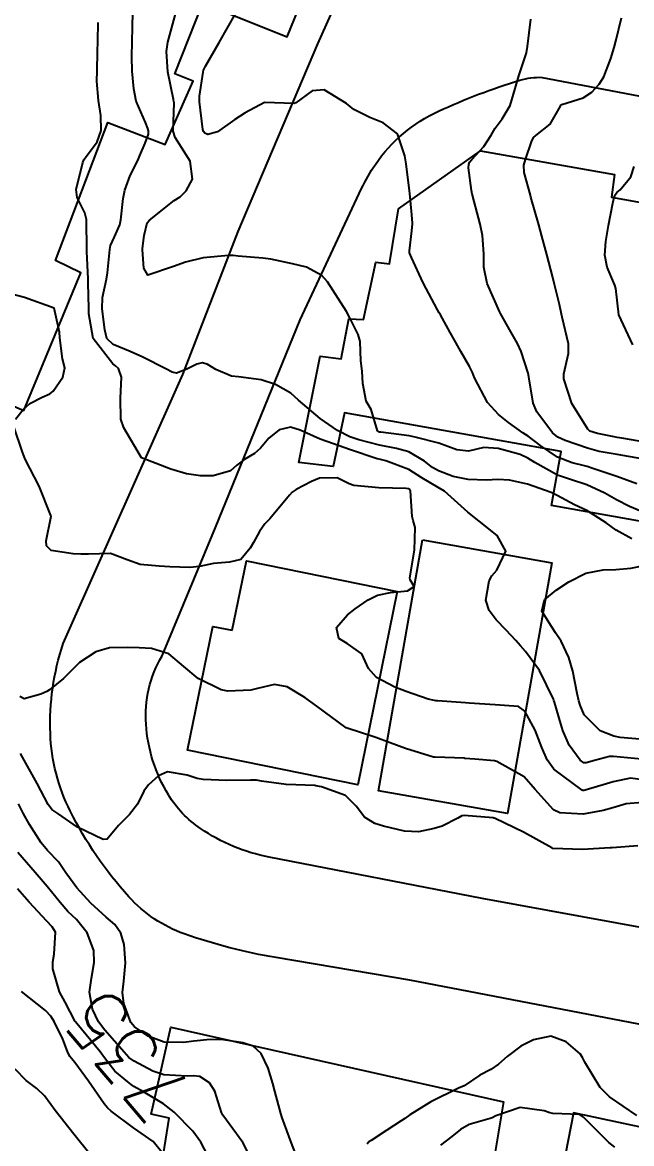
# Model space of a CAD drawing. Header units: metres. Extents: x 307586 to 320046, y 7427249 to 7434250.
# Drawn here: x 315262.4 to 315303.4, y 7432000.9 to 7432076.4 of the extents above; entities that cross this region are included whole.
import ezdxf
from ezdxf.enums import TextEntityAlignment as Align

# ---------------------------------------------------------------- set-up
doc = ezdxf.new("R2010")
doc.units = ezdxf.units.M
doc.header["$MEASUREMENT"] = 0
for name, color, linetype in [('Cotas', 45, 'Continuous'), ('Curvas de Nivel 1m', 11, 'Continuous'), ('Curvas de Nivel 5m', 15, 'Continuous'), ('Edificações', 30, 'Continuous'), ('Vias Primárias', 230, 'Continuous')]:
    doc.layers.add(name, color=color, linetype=linetype)
doc.styles.add('Style-STANDARD', font='STANDARD.shx')

msp = doc.modelspace()

# ---------------------------------------------------------------- linework, layer by layer
at = {"layer": 'Curvas de Nivel 1m', "flags": 128}
for points, elevation in [([(315303.437, 7432041.639), (315302.386, 7432042.221), (315301.713, 7432042.717), (315300.401, 7432043.538), (315299.586, 7432043.924), (315298.411, 7432044.554), (315297.999, 7432044.764), (315296.418, 7432045.322), (315295.203, 7432045.58), (315294.421, 7432045.629), (315293.656, 7432045.582), (315292.421, 7432045.626), (315291.417, 7432045.846), (315290.427, 7432046.214), (315290.018, 7432046.446), (315289.486, 7432046.864), (315288.442, 7432047.497), (315287.605, 7432047.729), (315286.449, 7432047.942), (315285.074, 7432048.3), (315284.457, 7432048.517), (315283.628, 7432048.938), (315282.471, 7432049.746), (315280.996, 7432050.965), (315280.49, 7432051.439), (315279.466, 7432052.018), (315278.503, 7432052.338), (315276.979, 7432052.542), (315276.506, 7432052.585), (315275.449, 7432053.036), (315274.869, 7432053.397), (315274.517, 7432053.494), (315274.17, 7432053.4), (315273.489, 7432053.06), (315272.787, 7432052.789), (315272.51, 7432052.859), (315272.088, 7432053.074), (315270.521, 7432053.872), (315269.679, 7432054.257), (315268.529, 7432054.731), (315268.111, 7432055.124), (315267.968, 7432055.697), (315267.799, 7432057.128), (315267.81, 7432057.881), (315268.085, 7432059.125), (315268.16, 7432059.551), (315268.302, 7432061.123), (315268.355, 7432061.374), (315268.616, 7432061.972), (315268.971, 7432062.773), (315269.045, 7432063.116), (315269.212, 7432064.55), (315269.324, 7432065.113), (315269.684, 7432066.089), (315270.19, 7432067.105), (315270.339, 7432067.442), (315270.691, 7432068.281), (315270.917, 7432068.879), (315270.906, 7432069.097), (315270.869, 7432069.262), (315270.708, 7432069.656), (315270.088, 7432071.106), (315269.916, 7432071.927), (315269.82, 7432073.109), (315269.797, 7432074.075), (315269.819, 7432075.11), (315269.841, 7432076.051), (315269.864, 7432077.109)], 742), ([(315304.399, 7432043.335), (315303.289, 7432043.816), (315302.408, 7432044.257), (315301.616, 7432044.718), (315300.421, 7432045.286), (315299.301, 7432045.626), (315298.425, 7432045.929), (315296.901, 7432046.775), (315296.437, 7432047.068), (315295.918, 7432047.311), (315294.447, 7432047.718), (315293.468, 7432047.799), (315292.443, 7432047.532), (315291.665, 7432047.621), (315290.451, 7432048.07), (315288.846, 7432048.486), (315288.458, 7432048.567), (315286.543, 7432048.818), (315286.462, 7432048.829), (315286.321, 7432048.902), (315285.904, 7432050.335), (315285.554, 7432050.914), (315285.332, 7432052.086), (315285.301, 7432052.918), (315285.21, 7432053.61), (315285.164, 7432054.921), (315285.017, 7432055.402), (315284.547, 7432056.331), (315284.232, 7432056.933), (315283.684, 7432057.821), (315282.948, 7432058.946), (315282.587, 7432059.371), (315281.549, 7432059.922), (315280.595, 7432060.147), (315279.138, 7432060.454), (315278.598, 7432060.539), (315276.942, 7432060.674), (315276.6, 7432060.709), (315276.288, 7432060.712), (315274.598, 7432060.545), (315273.392, 7432060.265), (315272.592, 7432059.96), (315270.876, 7432059.386), (315270.59, 7432059.855), (315270.507, 7432061.101), (315270.515, 7432061.19), (315270.617, 7432062.048), (315270.828, 7432062.899), (315270.978, 7432063.095), (315272.646, 7432064.41), (315273.05, 7432064.665), (315273.44, 7432065.062), (315273.866, 7432065.853), (315273.704, 7432067.06), (315272.697, 7432068.643), (315272.581, 7432069.072), (315272.629, 7432070.978), (315272.625, 7432071.071), (315272.585, 7432071.212), (315272.214, 7432073.078), (315272.131, 7432074.444), (315272.216, 7432075.078), (315272.755, 7432077.033)], 743), ([(315303.779, 7432045.34), (315302.43, 7432045.838), (315300.805, 7432046.367), (315300.439, 7432046.504), (315300.26, 7432046.561), (315299.428, 7432046.75), (315298.439, 7432047.137), (315297.325, 7432047.896), (315296.459, 7432048.541), (315296.102, 7432048.785), (315295.145, 7432049.475), (315294.475, 7432050.004), (315293.715, 7432050.818), (315292.857, 7432052.477), (315292.721, 7432052.828), (315292.517, 7432053.24), (315291.932, 7432054.244), (315291.595, 7432054.844), (315291.215, 7432055.525), (315290.551, 7432056.718), (315290.47, 7432056.861), (315290.356, 7432057.061), (315289.386, 7432058.872), (315288.6, 7432060.575), (315288.484, 7432060.881), (315288.466, 7432061.02), (315288.625, 7432062.38), (315288.679, 7432062.833), (315288.68, 7432062.88), (315288.639, 7432063.441), (315288.49, 7432064.882), (315288.479, 7432065.057), (315288.258, 7432066.884), (315288.157, 7432067.409), (315287.666, 7432068.89), (315286.71, 7432069.642), (315285.8, 7432070), (315284.719, 7432070.535), (315284.228, 7432070.935), (315282.737, 7432071.859), (315281.915, 7432071.783), (315280.835, 7432070.978), (315280.723, 7432070.946), (315278.723, 7432071), (315277.417, 7432070.312), (315276.711, 7432069.866), (315275.557, 7432069.037), (315274.904, 7432068.843), (315274.701, 7432068.937), (315274.606, 7432069.051), (315274.572, 7432069.184), (315274.353, 7432071.054), (315274.34, 7432071.442), (315274.587, 7432073.052), (315274.623, 7432073.182), (315274.757, 7432073.462), (315275.675, 7432075.036), (315276.793, 7432077.02)], 744), ([(315304.092, 7432026.803), (315302.206, 7432026.991), (315301.926, 7432026.993), (315300.92, 7432026.723), (315300.37, 7432026.559), (315300.2, 7432026.566), (315299.954, 7432026.734), (315299.221, 7432027.753), (315298.804, 7432028.751), (315298.669, 7432029.195), (315298.242, 7432030.638), (315298.196, 7432030.76), (315298.164, 7432030.841), (315297.225, 7432032.77), (315296.286, 7432034.066), (315295.942, 7432034.438), (315295.623, 7432034.79), (315294.991, 7432035.491), (315294.307, 7432036.2), (315293.836, 7432036.815), (315293.619, 7432037.521), (315293.842, 7432038.815), (315294.017, 7432039.142), (315294.35, 7432039.528), (315294.966, 7432040.801), (315294.379, 7432041.859), (315293.158, 7432042.822), (315292.399, 7432043.442), (315290.838, 7432044.846), (315290.415, 7432045.099), (315289.302, 7432045.747), (315288.427, 7432046.298), (315286.887, 7432046.895), (315286.434, 7432046.998), (315286.31, 7432047.027), (315284.444, 7432047.654), (315283.354, 7432048.036), (315282.454, 7432048.355), (315281.121, 7432048.963), (315280.465, 7432049.158), (315279.708, 7432048.981), (315279.02, 7432048.426), (315278.444, 7432047.746), (315278.053, 7432047.389), (315277.397, 7432047.01), (315276.851, 7432046.594), (315276.425, 7432046.227), (315275.272, 7432045.888), (315274.421, 7432045.889), (315273.459, 7432046.023), (315272.425, 7432046.319), (315270.433, 7432047.09), (315269.24, 7432049.108), (315269.045, 7432049.687), (315269.022, 7432051.112), (315269.097, 7432052.518), (315268.896, 7432053.114), (315268.691, 7432053.294), (315268.516, 7432053.423), (315267.177, 7432055.134), (315266.903, 7432056.783), (315266.902, 7432057.137), (315266.848, 7432058.869), (315266.843, 7432059.137), (315266.758, 7432060.982), (315266.75, 7432061.139), (315266.738, 7432063.032), (315266.732, 7432063.139), (315266.637, 7432063.575), (315266.108, 7432064.609), (315266.046, 7432065.149), (315266.496, 7432066.967), (315266.56, 7432067.142), (315266.606, 7432067.209), (315266.675, 7432067.295), (315267.459, 7432068.364), (315267.732, 7432069.13), (315267.713, 7432070.129), (315267.544, 7432071.132), (315267.444, 7432072.432), (315267.457, 7432073.133), (315267.479, 7432074.42), (315267.496, 7432075.133), (315267.52, 7432076.398)], 741), ([(315304.457, 7432048.115), (315302.759, 7432048.408), (315302.46, 7432048.46), (315302.245, 7432048.498), (315301.119, 7432048.73), (315300.608, 7432048.882), (315300.466, 7432049.011), (315299.396, 7432050.751), (315298.865, 7432052.399), (315298.869, 7432052.756), (315299.171, 7432054.109), (315299.165, 7432054.754), (315298.752, 7432056.567), (315298.709, 7432056.759), (315298.569, 7432057.414), (315298.235, 7432058.763), (315298.118, 7432059.234), (315297.711, 7432060.769), (315297.375, 7432062.02), (315297.172, 7432062.775), (315296.652, 7432064.647), (315296.622, 7432064.75), (315296.614, 7432064.781), (315296.182, 7432066.302), (315296.162, 7432066.788), (315296.284, 7432067.181), (315296.697, 7432068.357), (315296.824, 7432068.656), (315296.973, 7432068.777), (315297.932, 7432069.547), (315298.631, 7432070.761), (315298.663, 7432070.821), (315298.724, 7432070.863), (315300.155, 7432071.322), (315300.737, 7432071.702), (315301.244, 7432072.234), (315301.558, 7432072.728), (315302.016, 7432073.972), (315302.25, 7432074.718), (315302.358, 7432075.138), (315302.749, 7432076.711)], 746), ([(315303.5, 7432054.7), (315302.563, 7432056.71), (315302.357, 7432058.49), (315302.295, 7432058.714), (315301.788, 7432059.916), (315301.622, 7432060.725), (315301.679, 7432061.662), (315301.859, 7432062.722), (315302.157, 7432064.226), (315302.276, 7432064.716), (315302.421, 7432064.949), (315302.659, 7432065.138), (315303.375, 7432066), (315303.606, 7432066.701)], 747), ([(315304.217, 7432028.132), (315302.649, 7432028.275), (315302.219, 7432028.354), (315301.3, 7432028.719), (315300.233, 7432029.785), (315299.952, 7432030.446), (315299.866, 7432030.736), (315299.755, 7432031.233), (315299.461, 7432032.742), (315299.201, 7432033.665), (315298.685, 7432034.754), (315298.301, 7432035.306), (315297.382, 7432036.769), (315297.554, 7432037.545), (315298.337, 7432038.194), (315299.198, 7432038.747), (315300.349, 7432039.335), (315301.51, 7432039.559), (315302.352, 7432039.586), (315303.38, 7432039.673), (315304.355, 7432039.868)], 742), ([(315304.165, 7432023.898), (315303.062, 7432023.803), (315302.161, 7432023.544), (315301.52, 7432023.356), (315300.157, 7432023.108), (315298.598, 7432023.194), (315298.159, 7432023.411), (315296.923, 7432024.773), (315296.186, 7432025.619), (315294.344, 7432026.665), (315294.201, 7432026.695), (315292.863, 7432026.823), (315292.193, 7432026.867), (315292.154, 7432026.87), (315290.194, 7432026.936), (315290.091, 7432026.955), (315288.203, 7432027.533), (315287.185, 7432027.914), (315286.214, 7432028.279), (315284.223, 7432028.93), (315282.237, 7432030.372), (315281.441, 7432030.958), (315280.253, 7432031.675), (315279.401, 7432031.838), (315278.251, 7432031.558), (315277.802, 7432031.452), (315276.249, 7432031.395), (315275.793, 7432031.483), (315274.261, 7432032.232), (315273.289, 7432033.06), (315272.281, 7432033.895), (315271.105, 7432034.262), (315270.285, 7432034.303), (315269.502, 7432034.319), (315268.285, 7432034.299), (315267.376, 7432034.035), (315266.275, 7432033.322), (315266.083, 7432033.143), (315265.18, 7432032.235), (315264.247, 7432031.47), (315264.06, 7432031.358), (315263.669, 7432031.176), (315262.552, 7432030.874), (315262.241, 7432031.023)], 739), ([(315303.848, 7432020.971), (315302.125, 7432020.854), (315301.988, 7432020.848), (315300.123, 7432020.73), (315298.124, 7432020.811), (315298.049, 7432020.835), (315296.14, 7432021.889), (315294.231, 7432022.809), (315294.179, 7432022.836), (315294.153, 7432022.844), (315294.108, 7432022.856), (315292.155, 7432023.022), (315291.993, 7432022.993), (315291.732, 7432022.834), (315290.683, 7432022.306), (315290.142, 7432022.146), (315289.081, 7432021.924), (315288.139, 7432021.968), (315286.737, 7432022.301), (315286.147, 7432022.478), (315285.453, 7432022.91), (315284.885, 7432023.644), (315284.167, 7432024.365), (315282.552, 7432024.946), (315282.174, 7432025.024), (315282.095, 7432025.03), (315280.174, 7432025.117), (315278.517, 7432025.336), (315278.177, 7432025.39), (315277.781, 7432025.4), (315276.177, 7432025.381), (315274.579, 7432025.446), (315274.178, 7432025.515), (315273.508, 7432025.728), (315272.182, 7432025.955), (315271.574, 7432025.681), (315270.913, 7432025.083), (315270.606, 7432024.648), (315270.16, 7432023.785), (315269.639, 7432023.098), (315268.903, 7432022.347), (315268.128, 7432021.426), (315267.851, 7432021.399), (315266.139, 7432022.243), (315264.816, 7432023.16), (315264.414, 7432023.424), (315264.159, 7432023.761), (315263.416, 7432025.178), (315262.431, 7432026.947), (315262.297, 7432027.189)], 738), ([(315280.962, 7431999.869), (315280.542, 7432000.963), (315279.909, 7432002.679), (315279.814, 7432002.971), (315279.413, 7432004.463), (315279.273, 7432004.98), (315278.964, 7432006.006), (315278.502, 7432006.992), (315277.96, 7432007.488), (315277.258, 7432007.712), (315275.966, 7432007.921), (315275.052, 7432007.948), (315273.965, 7432007.836), (315273.266, 7432007.754), (315271.963, 7432007.757), (315270.887, 7432008.163), (315269.978, 7432008.79), (315269.732, 7432009.094), (315269.262, 7432010.367), (315269.172, 7432011.102), (315269.244, 7432011.872), (315269.368, 7432013.1), (315269.283, 7432014.339), (315269.046, 7432015.105), (315268.641, 7432015.694), (315268.064, 7432016.188), (315267.03, 7432017.13), (315266.088, 7432018.146), (315265.347, 7432019.151), (315264.844, 7432019.893), (315264.118, 7432020.666), (315263.679, 7432021.174), (315262.907, 7432022.417), (315262.474, 7432023.187), (315262.159, 7432023.814)], 737), ([(315277.871, 7431999.843), (315277.253, 7432001.006), (315275.91, 7432002.843), (315275.814, 7432003.021), (315275.374, 7432004.475), (315275.022, 7432005.034), (315274.358, 7432005.464), (315273.938, 7432005.51), (315273.506, 7432005.486), (315271.938, 7432005.572), (315271.202, 7432005.815), (315269.947, 7432006.481), (315269.597, 7432006.743), (315269.273, 7432007.1), (315267.975, 7432008.574), (315267.552, 7432009.124), (315267.133, 7432009.987), (315266.945, 7432011.131), (315267.066, 7432012.081), (315267.25, 7432013.128), (315267.225, 7432013.945), (315266.785, 7432015.133), (315266.062, 7432016.025), (315265.483, 7432016.565), (315264.959, 7432017.157), (315264.089, 7432018.248), (315263.282, 7432019.178), (315262.116, 7432020.537)], 736), ([(315271.875, 7432000.274), (315271.216, 7432001.077), (315269.897, 7432001.999), (315268.4, 7432003.113), (315268.141, 7432003.342), (315267.918, 7432003.606), (315266.867, 7432005.131), (315265.945, 7432006.386), (315265.614, 7432006.81), (315265.449, 7432007.148), (315265.145, 7432007.973), (315264.563, 7432009.161), (315264.342, 7432009.52), (315263.99, 7432009.889), (315262.357, 7432011.186)], 734), ([(315303.773, 7432002.833), (315301.927, 7432004.085), (315301.317, 7432004.716), (315300.271, 7432006.414), (315300.119, 7432006.728), (315299.965, 7432006.974), (315299.018, 7432007.789), (315297.977, 7432008.162), (315296.829, 7432007.917), (315295.97, 7432007.489), (315295.049, 7432006.794), (315294.462, 7432006.296), (315293.95, 7432005.936), (315293.209, 7432005.552), (315292.147, 7432004.828), (315291.995, 7432004.767), (315291.932, 7432004.746), (315291.764, 7432004.665), (315289.922, 7432003.756), (315288.498, 7432002.871), (315288.154, 7432002.632), (315287.907, 7432002.47), (315286.94, 7432001.847), (315285.887, 7432001.156), (315285.734, 7432001.054), (315285.623, 7432000.904)], 737), ([(315267.863, 7431999.12), (315266.246, 7432001.136), (315265.89, 7432001.584), (315264.624, 7432003.159), (315264.328, 7432003.575), (315263.923, 7432004.153), (315263.405, 7432004.653), (315262.687, 7432005.182), (315261.941, 7432005.952)], 733), ([(315302.29, 7432000.706), (315301.887, 7432001.006), (315300.188, 7432002.727), (315299.914, 7432002.887), (315298.129, 7432002.971), (315297.915, 7432003), (315297.544, 7432003.136), (315295.919, 7432003.378), (315294.289, 7432002.804), (315294.04, 7432002.679), (315293.91, 7432002.638), (315292.496, 7432002.232), (315291.899, 7432001.886), (315291.315, 7432001.413), (315290.552, 7432000.843)], 736)]:
    msp.add_lwpolyline(points, dxfattribs=dict(at, elevation=elevation))
at = {"layer": 'Curvas de Nivel 5m', "flags": 128}
for points, elevation in [([(315304.114, 7432047.025), (315302.449, 7432047.316), (315301.251, 7432047.528), (315300.453, 7432047.732), (315298.956, 7432048.257), (315298.459, 7432048.478), (315298.106, 7432048.764), (315297.055, 7432050.196), (315296.788, 7432050.777), (315296.509, 7432052.544), (315296.465, 7432052.781), (315295.991, 7432054.252), (315295.743, 7432054.792), (315295.304, 7432055.562), (315294.596, 7432056.809), (315294.554, 7432056.886), (315293.693, 7432058.819), (315293.487, 7432059.928), (315293.469, 7432060.821), (315293.381, 7432062.063), (315293.238, 7432062.824), (315292.709, 7432064.773), (315292.697, 7432064.83), (315292.655, 7432065.082), (315292.456, 7432066.619), (315292.46, 7432066.833), (315292.52, 7432066.987), (315292.678, 7432067.16), (315293.47, 7432068.044), (315293.973, 7432068.817), (315294.234, 7432069.288), (315294.714, 7432069.919), (315295.246, 7432070.802), (315295.591, 7432071.946), (315295.839, 7432072.794), (315296.341, 7432074.359), (315296.428, 7432074.785), (315296.633, 7432076.624)], 745), ([(315261.969, 7432049.694), (315262.474, 7432050.338), (315262.923, 7432050.741), (315263.758, 7432051.177), (315264.266, 7432051.393), (315264.489, 7432051.581), (315265.15, 7432052.514), (315265.277, 7432053.159), (315265.124, 7432053.766), (315264.955, 7432055.164), (315264.93, 7432055.557), (315264.553, 7432057.17), (315262.563, 7432057.88), (315261.628, 7432058.139)], 740), ([(315304.184, 7432025.421), (315303.359, 7432025.524), (315302.182, 7432025.292), (315301.733, 7432025.161), (315300.292, 7432024.729), (315300.198, 7432024.705), (315300.173, 7432024.698), (315300.145, 7432024.703), (315300.088, 7432024.731), (315298.194, 7432026.133), (315297.735, 7432026.765), (315297.378, 7432027.601), (315296.929, 7432028.773), (315296.236, 7432030.051), (315295.807, 7432030.355), (315294.24, 7432030.47), (315292.482, 7432030.586), (315292.241, 7432030.605), (315290.36, 7432030.73), (315290.242, 7432030.742), (315290.148, 7432030.757), (315289.729, 7432030.858), (315288.25, 7432031.367), (315287.48, 7432031.662), (315286.264, 7432032.305), (315285.715, 7432032.908), (315285.276, 7432033.908), (315284.29, 7432034.595), (315283.712, 7432034.936), (315283.57, 7432035.667), (315284.309, 7432036.529), (315284.813, 7432036.922), (315285.69, 7432037.542), (315286.327, 7432037.839), (315287.188, 7432038.033), (315288.332, 7432038.133), (315288.783, 7432038.426), (315288.53, 7432038.877), (315288.493, 7432039.027), (315288.814, 7432040.873), (315288.858, 7432042.401), (315288.716, 7432042.875), (315288.659, 7432043.14), (315288.551, 7432044.878), (315288.487, 7432044.952), (315288.414, 7432044.996), (315288.258, 7432045.038), (315286.415, 7432045.065), (315284.722, 7432045.232), (315284.417, 7432045.34), (315283.608, 7432045.751), (315282.421, 7432045.714), (315281.884, 7432045.49), (315280.849, 7432044.966), (315280.589, 7432044.79), (315280.409, 7432044.591), (315279.077, 7432042.99), (315278.731, 7432042.652), (315278.38, 7432042.13), (315277.973, 7432041.399), (315277.744, 7432041.006), (315277.122, 7432040.246), (315276.353, 7432040.071), (315275.29, 7432039.973), (315274.35, 7432039.789), (315273.688, 7432039.718), (315272.35, 7432039.767), (315271.626, 7432039.801), (315270.351, 7432039.903), (315269.473, 7432040.222), (315268.358, 7432040.65), (315266.878, 7432040.615), (315266.358, 7432040.602), (315265.838, 7432040.628), (315264.36, 7432040.847), (315264.057, 7432041.173), (315264.024, 7432041.517), (315264.35, 7432043.17), (315264.342, 7432043.222), (315263.559, 7432045.179), (315262.614, 7432047.005), (315262.534, 7432047.189), (315262.437, 7432047.471), (315261.859, 7432049.196)], 740), ([(315274.934, 7432000.094), (315274.443, 7432001.042), (315273.894, 7432001.78), (315272.644, 7432003.063), (315271.918, 7432003.613), (315270.578, 7432004.432), (315269.93, 7432004.785), (315269.754, 7432004.915), (315269.516, 7432005.096), (315268.647, 7432005.816), (315267.949, 7432006.707), (315267.661, 7432007.123), (315266.087, 7432009.033), (315266.003, 7432009.14), (315265.983, 7432009.166), (315265.295, 7432010.449), (315264.914, 7432011.156), (315264.48, 7432012.71), (315264.479, 7432013.163), (315264.572, 7432013.696), (315264.652, 7432015.161), (315264.424, 7432015.532), (315264.06, 7432015.901), (315262.889, 7432017.182), (315262.086, 7432018.087)], 735)]:
    msp.add_lwpolyline(points, dxfattribs=dict(at, elevation=elevation))
at = {"layer": 'Edificações'}
for points in [[(315267.704, 7432103.195), (315263.793, 7432094.04), (315259.688, 7432084.814), (315262.262, 7432083.622), (315258.65, 7432073.593), (315255.532, 7432074.822), (315247.41, 7432056.796), (315262.512, 7432050.289), (315266.367, 7432059.548), (315264.645, 7432060.367), (315268.174, 7432069.654), (315272.03, 7432068.18), (315273.917, 7432072.44), (315272.686, 7432072.932), (315274.573, 7432077.684), (315280.252, 7432075.432), (315287.8, 7432094.032)], [(315289.358, 7432041.564), (315298.046, 7432040.033), (315295.071, 7432023.154), (315286.383, 7432024.685)], [(315280.278, 7431990.762), (315270.68, 7431992.491), (315272.305, 7432002.653), (315271.099, 7432002.915), (315272.41, 7432008.782), (315294.806, 7432003.753), (315293.811, 7431997.836), (315291.018, 7431998.411), (315289.831, 7431990.485), (315284.638, 7431991.48), (315284.493, 7431989.932)], [(315296.171, 7431985.875), (315299.956, 7431985.289), (315299.529, 7431982.307), (315303.848, 7431981.615), (315306.247, 7431995.832), (315308.379, 7431995.406), (315307.1, 7431987.153), (315315.843, 7431985.662), (315315.613, 7431984.338), (315325.733, 7431990.379), (315327.252, 7431999.373), (315324.098, 7432000.068), (315324.419, 7432002.15), (315317.843, 7432003.485), (315317.041, 7431997.345), (315312.177, 7431998.359), (315312.337, 7432000.281), (315299.507, 7432003.004)]]:
    msp.add_lwpolyline(points, close=True, dxfattribs=at)
for points in [[(315308.016, 7432042.107), (315298.021, 7432043.892), (315298.691, 7432047.517), (315284.108, 7432050.131), (315283.337, 7432046.5), (315281.024, 7432046.776), (315282.456, 7432053.928), (315283.888, 7432053.763), (315284.384, 7432056.458), (315285.375, 7432056.403), (315286.202, 7432060.254), (315287.138, 7432060.144), (315287.74, 7432063.856), (315293.248, 7432067.762), (315302.282, 7432066.166), (315302.062, 7432064.626), (315311.932, 7432062.853)], [(315276.547, 7432035.483), (315277.5, 7432040.164), (315287.642, 7432038.098), (315284.992, 7432025.092), (315274.85, 7432027.158), (315273.54, 7432027.425), (315275.237, 7432035.75), (315276.547, 7432035.483)]]:
    msp.add_lwpolyline(points, dxfattribs=at)
at = {"layer": 'Vias Primárias'}
for points, elevation in [([(315344.185, 7432001.674), (315310.788, 7432007.663), (315288.491, 7432011.943), (315279.5, 7432013.453, -0.043838), (315273.318, 7432015.058, -0.124275), (315269.585, 7432017.553, -0.067825), (315265.642, 7432023.327, -0.106909), (315264.305, 7432028.546, -0.090006), (315265.169, 7432034.591), (315273.219, 7432052.7), (315276.955, 7432062.323), (315282.304, 7432074.958), (315286.482, 7432084.286), (315290.584, 7432093.377, -0.019836), (315294.063, 7432100.337, -0.10855), (315297.14, 7432103.85, -0.036061), (315306.457, 7432109.73), (315319.092, 7432117.094), (315343.043, 7432131.323), (315359.758, 7432141.161), (315370.886, 7432147.727), (315387.443, 7432156.816, 0.079702), (315391.599, 7432160.049, 0.148252), (315394.596, 7432166.156)], 737.804), ([(315344.185, 7432001.674), (315310.788, 7432007.663), (315288.491, 7432011.943), (315279.5, 7432013.453, -0.043838), (315273.318, 7432015.058, -0.124275), (315269.585, 7432017.553, -0.067825), (315265.642, 7432023.327, -0.106909), (315264.305, 7432028.546, -0.090006), (315265.169, 7432034.591), (315273.219, 7432052.7), (315276.955, 7432062.323), (315282.304, 7432074.958), (315286.482, 7432084.286), (315290.584, 7432093.377, -0.019836), (315294.063, 7432100.337, -0.10855), (315297.14, 7432103.85, -0.036061), (315306.457, 7432109.73), (315319.092, 7432117.094), (315343.043, 7432131.323), (315359.758, 7432141.161), (315370.886, 7432147.727), (315387.443, 7432156.816, 0.079702), (315391.599, 7432160.049, 0.148252), (315394.596, 7432166.156)], 737.804), ([(315352.165, 7432006.757), (315318.291, 7432012.884), (315293.367, 7432017.436), (315279.038, 7432020.215, -0.101754), (315274.409, 7432022.141, -0.107262), (315272.249, 7432024.414, -0.1201), (315270.744, 7432029.16, -0.150487), (315271.824, 7432033.76), (315275.412, 7432042.394), (315281.124, 7432056.37), (315285.255, 7432065.214, -0.040659), (315286.183, 7432066.843, -0.135868), (315290.426, 7432070.426, -0.034096), (315295.903, 7432072.506, -0.083943), (315297.408, 7432072.699), (315317.786, 7432068.808), (315334.209, 7432065.836), (315352.682, 7432062.597), (315370.486, 7432058.13), (315396.336, 7432053.353), (315410.9, 7432050.94)], 738.437), ([(315352.165, 7432006.757), (315318.291, 7432012.884), (315293.367, 7432017.436), (315279.038, 7432020.215, -0.101754), (315274.409, 7432022.141, -0.107262), (315272.249, 7432024.414, -0.1201), (315270.744, 7432029.16, -0.150487), (315271.824, 7432033.76), (315275.412, 7432042.394), (315281.124, 7432056.37), (315285.255, 7432065.214, -0.040659), (315286.183, 7432066.843, -0.135868), (315290.426, 7432070.426, -0.034096), (315295.903, 7432072.506, -0.083943), (315297.408, 7432072.699), (315317.786, 7432068.808), (315334.209, 7432065.836), (315352.682, 7432062.597), (315370.486, 7432058.13), (315396.336, 7432053.353), (315410.9, 7432050.94)], 738.437)]:
    msp.add_lwpolyline(points, format="xyb", dxfattribs=dict(at, elevation=elevation))

# ---------------------------------------------------------------- texts
at = {"layer": 'Cotas', "style": 'Style-STANDARD'}
msp.add_text('735', height=4, rotation=130.13444, dxfattribs=at).set_placement((315269.503, 7432006.839, 735), align=Align.MIDDLE_CENTER)

doc.saveas('drawing.dxf')
